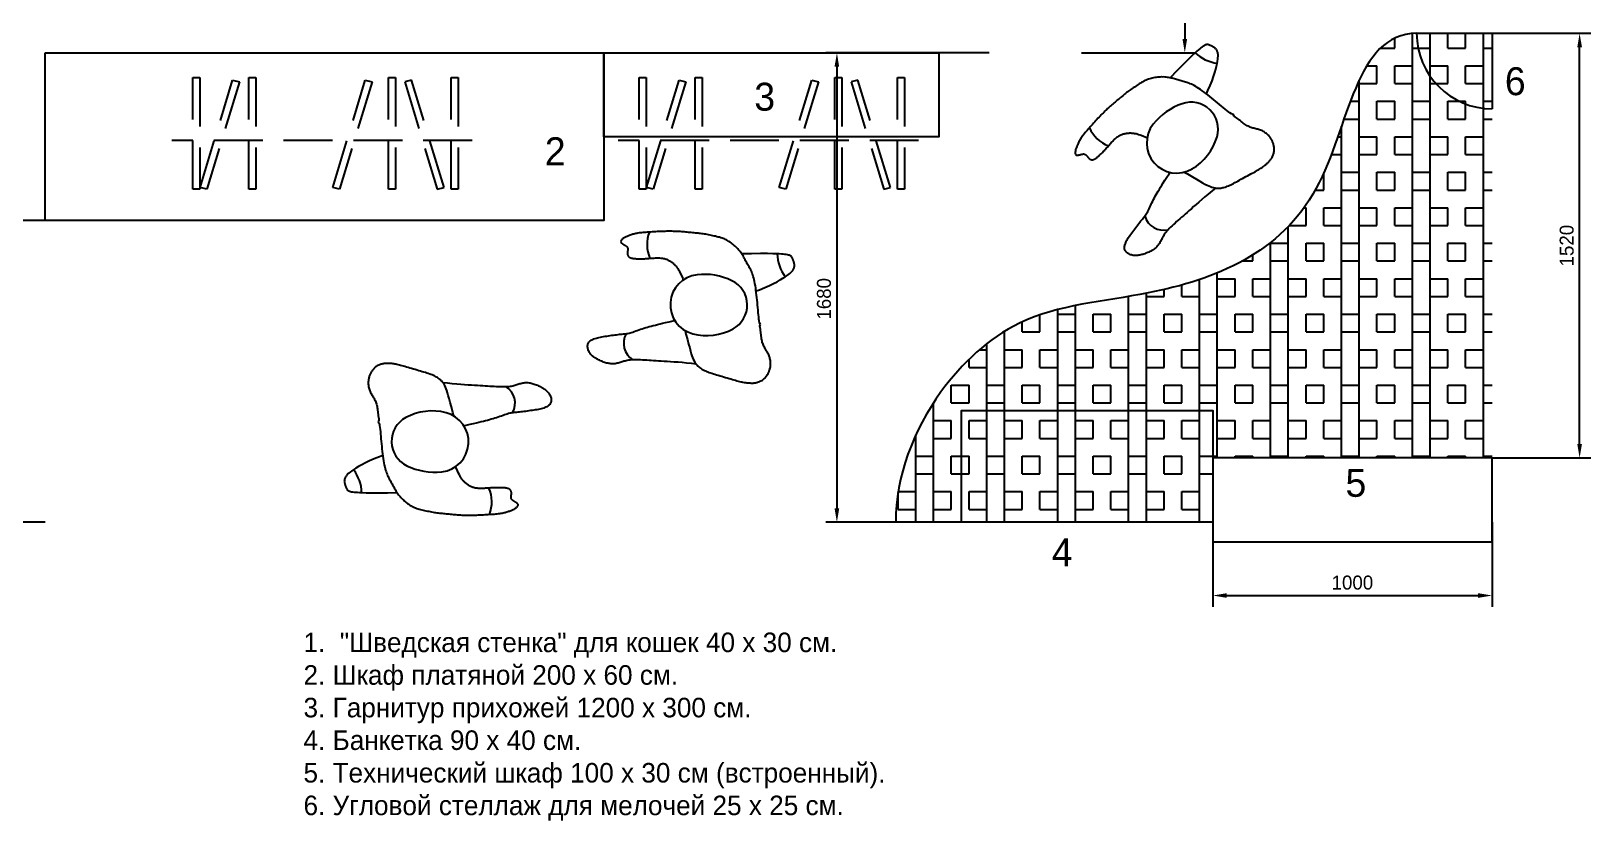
# Model space of a CAD drawing. Header units: millimetres. Extents: x -2161 to 29909, y 190 to 21725.
# Drawn here: x 8771 to 14355, y 7536 to 10348 of the extents above; entities that cross this region are included whole.
import ezdxf

# ---------------------------------------------------------------- set-up
doc = ezdxf.new("R2010")
doc.units = ezdxf.units.MM
doc.linetypes.add('MEDDASH', pattern=[0.25, 0.175, -0.075])
doc.layers.add('04 Мебель', color=5, linetype='Continuous')
doc.layers.add('08 Размеры', color=7, linetype='Continuous')
doc.styles.add('ATTR', font='romans.shx', dxfattribs={"width": 0.8, "height": 1.2})
doc.styles.get("Standard").update_dxf_attribs({"font": 'Ubuntu-R.ttf'})
doc.dimstyles.new('ISO-25', dxfattribs={"dimtxt": 2.5, "dimasz": 2.5, "dimexe": 1.25, "dimexo": 0.625, "dimtad": 1, "dimtxsty": 'Standard', "dimcen": 2.5, "dimadec": 0, "dimazin": 0, "dimtfac": 1, "dimtmove": 0, "dimatfit": 3, "dimfxl": 1, "dimarcsym": 0})

# ---------------------------------------------------------------- blocks, each defined once
blk = doc.blocks.new('A$C51B264FC')
at = {"color": 0, "linetype": 'MEDDASH'}
blk.add_line((1.075, 0.175), (0, 0.175), dxfattribs=at)
for points in [[(0.1, 0), (0.075, 0), (0.075, 0.4), (0.1, 0.4)], [(0.125, 0), (0.1009, 0.0065), (0.2173, 0.3911), (0.2415, 0.3847)], [(0.3, 0), (0.275, 0), (0.275, 0.4), (0.3, 0.4)], [(0.6, 0), (0.5759, 0.0065), (0.6923, 0.3911), (0.7165, 0.3847)], [(0.8, 0), (0.775, 0), (0.775, 0.4), (0.8, 0.4)], [(0.95, 0), (0.9741, 0.0065), (0.8577, 0.3911), (0.8335, 0.3847)], [(1.025, 0), (1, 0), (1, 0.4), (1.025, 0.4)]]:
    blk.add_lwpolyline(points, close=True, dxfattribs=at)
blk = doc.blocks.new('*D43')
at = {"layer": '08 Размеры', "color": 0, "lineweight": -2}
for p, q in [((8821.2, 9670.1), (8685.7, 9670.1)), ((8725.7, 9620.1), (8725.7, 8640.1)), ((8821.2, 8590.1), (8685.7, 8590.1))]:
    blk.add_line(p, q, dxfattribs=at)
at = {"layer": '08 Размеры', "color": 0}
for points in [[(8734.1, 9620.1), (8717.4, 9620.1), (8725.7, 9670.1)], [(8717.4, 8640.1), (8734.1, 8640.1), (8725.7, 8590.1)]]:
    blk.add_solid(points, dxfattribs=at)
at = {"layer": 'Defpoints', "color": 0}
for p in [(8821.2, 9670.1), (8725.7, 8590.1), (8821.2, 8590.1)]:
    blk.add_point(p, dxfattribs=at)
at = {"layer": '08 Размеры', "color": 0, "insert": (8679.6, 9130.1), "char_height": 50, "attachment_point": 5, "rotation": 90}
blk.add_mtext('1080', dxfattribs=at)
blk = doc.blocks.new('*D44')
at = {"layer": '08 Размеры', "color": 0, "lineweight": -2}
for p, q in [((12201.2, 10270.1), (11615.7, 10270.1)), ((11655.7, 10220.1), (11655.7, 8640.1)), ((12201.2, 8590.1), (11615.7, 8590.1))]:
    blk.add_line(p, q, dxfattribs=at)
at = {"layer": '08 Размеры', "color": 0}
for points in [[(11664, 10220.1), (11647.3, 10220.1), (11655.7, 10270.1)], [(11647.3, 8640.1), (11664, 8640.1), (11655.7, 8590.1)]]:
    blk.add_solid(points, dxfattribs=at)
at = {"layer": 'Defpoints', "color": 0}
for p in [(12201.2, 10270.1), (11655.7, 8590.1), (12201.2, 8590.1)]:
    blk.add_point(p, dxfattribs=at)
at = {"layer": '08 Размеры', "color": 0, "insert": (11609.6, 9389.8), "char_height": 50, "attachment_point": 5, "rotation": 90}
blk.add_mtext('1680', dxfattribs=at)
blk = doc.blocks.new('*D46')
at = {"layer": '08 Размеры', "color": 0, "lineweight": -2}
for p, q in [((14001.2, 10340.1), (14354.7, 10340.1)), ((14314.7, 8870.1), (14314.7, 10290.1)), ((14001.2, 8820.1), (14354.7, 8820.1))]:
    blk.add_line(p, q, dxfattribs=at)
at = {"layer": '08 Размеры', "color": 0}
for points in [[(14323.1, 10290.1), (14306.4, 10290.1), (14314.7, 10340.1)], [(14306.4, 8870.1), (14323.1, 8870.1), (14314.7, 8820.1)]]:
    blk.add_solid(points, dxfattribs=at)
at = {"layer": 'Defpoints', "color": 0}
for p in [(14001.2, 10340.1), (14314.7, 10340.1), (14001.2, 8820.1)]:
    blk.add_point(p, dxfattribs=at)
at = {"layer": '08 Размеры', "color": 0, "insert": (14268.6, 9580.1), "char_height": 50, "attachment_point": 5, "rotation": 90}
blk.add_mtext('1520', dxfattribs=at)
blk = doc.blocks.new('*D47')
at = {"layer": '08 Размеры', "color": 0, "lineweight": -2}
for p, q in [((14001.2, 8590.1), (14001.2, 8287.7)), ((13001.2, 8520.1), (13001.2, 8287.7)), ((13051.2, 8327.7), (13951.2, 8327.7))]:
    blk.add_line(p, q, dxfattribs=at)
at = {"layer": '08 Размеры', "color": 0}
for points in [[(13051.2, 8336.1), (13051.2, 8319.4), (13001.2, 8327.7)], [(13951.2, 8319.4), (13951.2, 8336.1), (14001.2, 8327.7)]]:
    blk.add_solid(points, dxfattribs=at)
at = {"layer": 'Defpoints', "color": 0}
for p in [(14001.2, 8590.1), (13001.2, 8520.1), (14001.2, 8327.7)]:
    blk.add_point(p, dxfattribs=at)
at = {"layer": '08 Размеры', "color": 0, "insert": (13501.2, 8373.8), "char_height": 50, "attachment_point": 5}
blk.add_mtext('1000', dxfattribs=at)
blk = doc.blocks.new('*D61')
at = {"layer": '08 Размеры', "color": 0, "lineweight": -2}
for p, q in [((12531.2, 13260.1), (12941.2, 13260.1)), ((12901.2, 13210.1), (12901.2, 10320.1)), ((12531.2, 10270.1), (12941.2, 10270.1))]:
    blk.add_line(p, q, dxfattribs=at)
at = {"layer": '08 Размеры', "color": 0}
for points in [[(12909.5, 13210.1), (12892.9, 13210.1), (12901.2, 13260.1)], [(12892.9, 10320.1), (12909.5, 10320.1), (12901.2, 10270.1)]]:
    blk.add_solid(points, dxfattribs=at)
at = {"layer": 'Defpoints', "color": 0}
for p in [(12531.2, 13260.1), (12531.2, 10270.1), (12901.2, 10270.1)]:
    blk.add_point(p, dxfattribs=at)
at = {"layer": '08 Размеры', "color": 0, "insert": (12855.1, 11765.1), "char_height": 50, "attachment_point": 5, "rotation": 90}
blk.add_mtext('2990', dxfattribs=at)
blk = doc.blocks.new('Person 10 Man Walking PV')
for p, q in [((-9.54, 9.44), (-9.55, 9.39)), ((-9.55, 9.39), (-9.54, 9.34)), ((-9.52, 9.5), (-9.54, 9.44)), ((-9.54, 9.34), (-9.53, 9.3)), ((-9.53, 9.3), (-9.5, 9.26)), ((-9.48, 9.55), (-9.52, 9.5)), ((-9.5, 9.26), (-9.46, 9.22)), ((-9.43, 9.61), (-9.48, 9.55)), ((-9.46, 9.22), (-9.42, 9.18)), ((-9.37, 9.67), (-9.43, 9.61)), ((-9.42, 9.18), (-9.38, 9.14)), ((-9.38, 9.14), (-9.33, 9.11)), ((-9.3, 9.74), (-9.37, 9.67)), ((-9.33, 9.11), (-9.28, 9.07)), ((-9.22, 9.8), (-9.3, 9.74)), ((-9.28, 9.07), (-9.23, 9.04)), ((-9.23, 9.04), (-9.18, 9.01)), ((-9.14, 9.86), (-9.22, 9.8)), ((-9.18, 9.01), (-9.13, 8.98)), ((-9.05, 9.92), (-9.14, 9.86)), ((-9.13, 8.98), (-9.07, 8.94)), ((-9.07, 8.94), (-9.02, 8.91)), ((-8.95, 9.97), (-9.05, 9.92)), ((-8.85, 10.02), (-8.95, 9.97)), ((-8.74, 10.07), (-8.85, 10.02)), ((-8.63, 10.12), (-8.74, 10.07)), ((-8.52, 10.17), (-8.63, 10.12)), ((-8.41, 10.21), (-8.52, 10.17)), ((-8.29, 10.26), (-8.41, 10.21)), ((-8.17, 10.3), (-8.29, 10.26)), ((-8.05, 10.34), (-8.17, 10.3)), ((-7.92, 10.38), (-8.05, 10.34)), ((-7.79, 10.42), (-7.92, 10.38)), ((-7.66, 10.45), (-7.79, 10.42)), ((-7.52, 10.49), (-7.66, 10.45)), ((-7.38, 10.52), (-7.52, 10.49)), ((-7.23, 10.55), (-7.38, 10.52)), ((-7.07, 10.58), (-7.23, 10.55)), ((-6.9, 10.61), (-7.07, 10.58)), ((-6.73, 10.63), (-6.9, 10.61)), ((-6.54, 10.65), (-6.73, 10.63)), ((-6.35, 10.67), (-6.54, 10.65)), ((-6.15, 10.69), (-6.35, 10.67)), ((-5.94, 10.7), (-6.15, 10.69)), ((-5.73, 10.72), (-5.94, 10.7)), ((-5.5, 10.73), (-5.73, 10.72)), ((-5.27, 10.75), (-5.5, 10.73)), ((-5.04, 10.76), (-5.27, 10.75)), ((-4.8, 10.78), (-5.04, 10.76)), ((-4.56, 10.79), (-4.8, 10.78)), ((-4.31, 10.8), (-4.56, 10.79)), ((-4.07, 10.81), (-4.31, 10.8)), ((-3.84, 10.82), (-4.07, 10.81)), ((-3.61, 10.83), (-3.84, 10.82)), ((-3.38, 10.84), (-3.61, 10.83)), ((-3.17, 10.84), (-3.38, 10.84)), ((-2.96, 10.85), (-3.17, 10.84)), ((-2.76, 10.85), (-2.96, 10.85)), ((-2.56, 10.85), (-2.76, 10.85)), ((-2.37, 10.85), (-2.56, 10.85)), ((-2.18, 10.85), (-2.37, 10.85)), ((-2, 10.84), (-2.18, 10.85)), ((-1.83, 10.84), (-2, 10.84)), ((-1.65, 10.83), (-1.83, 10.84)), ((-1.48, 10.83), (-1.65, 10.83)), ((-1.31, 10.82), (-1.48, 10.83)), ((-1.14, 10.81), (-1.31, 10.82)), ((-0.97, 10.8), (-1.14, 10.81)), ((-0.79, 10.79), (-0.97, 10.8)), ((-0.61, 10.77), (-0.79, 10.79)), ((-0.42, 10.76), (-0.61, 10.77)), ((-0.23, 10.74), (-0.42, 10.76)), ((-0.03, 10.72), (-0.23, 10.74)), ((0.17, 10.7), (-0.03, 10.72)), ((0.37, 10.68), (0.17, 10.7)), ((0.57, 10.66), (0.37, 10.68)), ((0.77, 10.64), (0.57, 10.66)), ((0.96, 10.62), (0.77, 10.64)), ((1.16, 10.6), (0.96, 10.62)), ((1.34, 10.58), (1.16, 10.6)), ((1.53, 10.57), (1.34, 10.58)), ((1.71, 10.55), (1.53, 10.57)), ((1.89, 10.53), (1.71, 10.55)), ((2.08, 10.5), (1.89, 10.53)), ((2.27, 10.49), (2.08, 10.5)), ((2.46, 10.45), (2.27, 10.49)), ((2.65, 10.42), (2.46, 10.45)), ((2.85, 10.38), (2.65, 10.42)), ((3.05, 10.34), (2.85, 10.38)), ((3.25, 10.3), (3.05, 10.34)), ((3.46, 10.26), (3.25, 10.3)), ((3.66, 10.22), (3.46, 10.26)), ((3.86, 10.17), (3.66, 10.22)), ((4.05, 10.13), (3.86, 10.17)), ((4.24, 10.08), (4.05, 10.13)), ((4.43, 10.03), (4.24, 10.08)), ((4.61, 9.99), (4.43, 10.03)), ((4.79, 9.93), (4.61, 9.99)), ((4.97, 9.88), (4.79, 9.93)), ((5.14, 9.82), (4.97, 9.88)), ((5.31, 9.75), (5.14, 9.82)), ((5.47, 9.67), (5.31, 9.75)), ((5.64, 9.59), (5.47, 9.67)), ((5.8, 9.5), (5.64, 9.59)), ((5.96, 9.4), (5.8, 9.5)), ((6.12, 9.3), (5.96, 9.4)), ((6.28, 9.19), (6.12, 9.3)), ((6.43, 9.07), (6.28, 9.19)), ((6.57, 8.96), (6.43, 9.07)), ((6.72, 8.84), (6.57, 8.96)), ((-9.02, 8.91), (-8.97, 8.88)), ((-8.97, 8.88), (-8.92, 8.85)), ((-8.92, 8.85), (-8.86, 8.81)), ((-8.86, 8.81), (-8.81, 8.78)), ((-8.81, 8.78), (-8.76, 8.74)), ((-8.76, 8.74), (-8.71, 8.7)), ((-8.71, 8.7), (-8.67, 8.66)), ((-8.67, 8.66), (-8.63, 8.61)), ((-8.63, 8.61), (-8.6, 8.56)), ((-8.6, 8.56), (-8.57, 8.51)), ((-8.57, 7.85), (-8.58, 7.8)), ((-8.58, 7.8), (-8.58, 7.74)), ((-8.58, 7.74), (-8.58, 7.69)), ((-8.58, 7.69), (-8.58, 7.64)), ((-8.58, 7.64), (-8.57, 7.58)), ((-8.57, 8.51), (-8.55, 8.46)), ((-8.56, 7.97), (-8.57, 7.91)), ((-8.57, 7.91), (-8.57, 7.85)), ((-8.57, 7.58), (-8.56, 7.53)), ((-8.55, 8.03), (-8.56, 7.97)), ((-8.56, 7.53), (-8.55, 7.48)), ((-8.55, 8.46), (-8.54, 8.4)), ((-8.54, 8.09), (-8.55, 8.03)), ((-8.55, 7.48), (-8.53, 7.43)), ((-8.54, 8.4), (-8.53, 8.34)), ((-8.53, 8.22), (-8.54, 8.15)), ((-8.54, 8.15), (-8.54, 8.09)), ((-8.53, 8.34), (-8.53, 8.28)), ((-8.53, 8.28), (-8.53, 8.22)), ((-8.53, 7.43), (-8.51, 7.38)), ((-8.51, 7.38), (-8.48, 7.33)), ((-8.48, 7.33), (-8.45, 7.28)), ((-8.45, 7.28), (-8.42, 7.24)), ((-8.42, 7.24), (-8.38, 7.2)), ((-8.38, 7.2), (-8.34, 7.17)), ((-8.34, 7.17), (-8.29, 7.13)), ((-8.29, 7.13), (-8.24, 7.1)), ((-8.24, 7.1), (-8.18, 7.09)), ((-8.18, 7.09), (-8.12, 7.05)), ((-8.12, 7.05), (-8.05, 7.03)), ((-8.05, 7.03), (-7.99, 7.02)), ((-7.99, 7.02), (-7.92, 7)), ((-7.92, 7), (-7.84, 6.99)), ((-7.84, 6.99), (-7.77, 6.97)), ((-7.77, 6.97), (-7.68, 6.96)), ((-7.68, 6.96), (-7.6, 6.95)), ((-7.6, 6.95), (-7.5, 6.95)), ((-7.5, 6.95), (-7.4, 6.94)), ((-7.4, 6.94), (-7.29, 6.93)), ((-7.29, 6.93), (-7.17, 6.93)), ((-7.17, 6.93), (-7.04, 6.93)), ((-7.04, 6.93), (-6.9, 6.92)), ((-6.9, 6.92), (-6.75, 6.92)), ((-6.75, 6.92), (-6.6, 6.92)), ((-6.6, 6.92), (-6.45, 6.92)), ((-6.45, 6.92), (-6.29, 6.93)), ((-6.29, 6.93), (-6.13, 6.93)), ((-6.13, 6.93), (-5.97, 6.94)), ((-5.97, 6.94), (-5.81, 6.95)), ((-5.81, 6.95), (-5.65, 6.96)), ((-5.65, 6.96), (-5.5, 6.97)), ((-5.5, 6.97), (-5.34, 6.98)), ((-5.34, 6.98), (-5.19, 6.99)), ((-5.19, 6.99), (-5.04, 7)), ((-5.04, 7), (-4.88, 7.01)), ((-4.88, 7.01), (-4.73, 7.02)), ((-4.73, 7.02), (-4.57, 7.03)), ((-4.57, 7.03), (-4.42, 7.03)), ((-4.42, 7.03), (-4.26, 7.03)), ((-4.26, 7.03), (-4.11, 7.03)), ((-4.11, 7.03), (-3.96, 7.03)), ((-3.96, 7.03), (-3.81, 7.02)), ((-3.81, 7.02), (-3.67, 7.01)), ((-3.67, 7.01), (-3.54, 6.99)), ((-3.54, 6.99), (-3.41, 6.97)), ((-3.41, 6.97), (-3.28, 6.94)), ((-3.28, 6.94), (-3.17, 6.91)), ((-3.17, 6.91), (-3.05, 6.88)), ((-3.05, 6.88), (-2.94, 6.84)), ((-2.94, 6.84), (-2.84, 6.79)), ((-2.84, 6.79), (-2.73, 6.74)), ((-2.73, 6.74), (-2.63, 6.69)), ((6.85, 8.71), (6.72, 8.84)), ((6.99, 8.59), (6.85, 8.71)), ((7.11, 8.46), (6.99, 8.59)), ((7.24, 8.34), (7.11, 8.46)), ((7.35, 8.2), (7.24, 8.34)), ((7.47, 8.07), (7.35, 8.2)), ((7.57, 7.94), (7.47, 8.07)), ((7.67, 7.8), (7.57, 7.94)), ((7.77, 7.66), (7.67, 7.8)), ((7.86, 7.51), (7.77, 7.66)), ((9.19, 7.64), (7.79, 7.63)), ((7.95, 7.37), (7.86, 7.51)), ((8.03, 7.22), (7.95, 7.37)), ((8.11, 7.07), (8.03, 7.22)), ((8.19, 6.93), (8.11, 7.07)), ((8.27, 6.78), (8.19, 6.93)), ((8.35, 6.64), (8.27, 6.78)), ((10.5, 7.65), (9.19, 7.64)), ((11.49, 7.65), (10.5, 7.65)), ((12.23, 7.64), (11.49, 7.65)), ((12.77, 7.63), (12.23, 7.64)), ((13.17, 7.61), (12.77, 7.63)), ((13.47, 7.58), (13.17, 7.61)), ((13.73, 7.56), (13.47, 7.58)), ((13.96, 7.54), (13.73, 7.56)), ((14.16, 7.51), (13.96, 7.54)), ((14.33, 7.49), (14.16, 7.51)), ((14.47, 7.45), (14.33, 7.49)), ((14.6, 7.42), (14.47, 7.45)), ((14.7, 7.38), (14.6, 7.42)), ((14.79, 7.33), (14.7, 7.38)), ((14.86, 7.28), (14.79, 7.33)), ((14.92, 7.22), (14.86, 7.28)), ((14.97, 7.16), (14.92, 7.22)), ((15.01, 7.09), (14.97, 7.16)), ((15.05, 7.02), (15.01, 7.09)), ((15.08, 6.94), (15.05, 7.02)), ((15.11, 6.86), (15.08, 6.94)), ((15.14, 6.78), (15.11, 6.86)), ((15.17, 6.69), (15.14, 6.78)), ((-2.63, 6.69), (-2.53, 6.63)), ((-2.53, 6.63), (-2.43, 6.57)), ((-2.43, 6.57), (-2.33, 6.5)), ((-2.33, 6.5), (-2.23, 6.43)), ((-2.23, 6.43), (-2.14, 6.36)), ((-2.14, 6.36), (-2.05, 6.29)), ((-2.05, 6.29), (-1.97, 6.21)), ((-1.97, 6.21), (-1.89, 6.14)), ((-1.89, 6.14), (-1.82, 6.07)), ((-1.82, 6.07), (-1.75, 6)), ((-1.75, 6), (-1.69, 5.93)), ((-1.69, 5.93), (-1.62, 5.85)), ((-1.62, 5.85), (-1.56, 5.77)), ((-1.56, 5.77), (-1.5, 5.69)), ((-1.5, 5.69), (-1.44, 5.61)), ((-1.44, 5.61), (-1.37, 5.51)), ((-1.37, 5.51), (-1.3, 5.41)), ((-1.3, 5.41), (-1.22, 5.28)), ((-1.22, 5.28), (-1.13, 5.1)), ((-1.13, 5.1), (-1.01, 4.86)), ((-1.01, 4.86), (-0.85, 4.52)), ((-0.85, 4.52), (-0.66, 4.08)), ((8.43, 6.49), (8.35, 6.64)), ((8.51, 6.35), (8.43, 6.49)), ((8.59, 6.21), (8.51, 6.35)), ((8.67, 6.07), (8.59, 6.21)), ((8.76, 5.92), (8.67, 6.07)), ((8.84, 5.78), (8.76, 5.92)), ((8.92, 5.63), (8.84, 5.78)), ((9, 5.48), (8.92, 5.63)), ((9.08, 5.32), (9, 5.48)), ((9.15, 5.15), (9.08, 5.32)), ((9.23, 4.98), (9.15, 5.15)), ((9.3, 4.8), (9.23, 4.98)), ((9.37, 4.6), (9.3, 4.8)), ((9.44, 4.39), (9.37, 4.6)), ((14.01, 4.33), (14.28, 4.52)), ((14.28, 4.52), (14.5, 4.68)), ((14.5, 4.68), (14.68, 4.82)), ((14.68, 4.82), (14.83, 4.95)), ((14.83, 4.95), (14.94, 5.06)), ((14.94, 5.06), (15.03, 5.16)), ((15.03, 5.16), (15.1, 5.25)), ((15.1, 5.25), (15.16, 5.35)), ((15.16, 5.35), (15.21, 5.44)), ((15.21, 6.61), (15.17, 6.69)), ((15.24, 6.52), (15.21, 6.61)), ((15.21, 5.44), (15.25, 5.53)), ((15.27, 6.43), (15.24, 6.52)), ((15.25, 5.53), (15.29, 5.62)), ((15.29, 6.34), (15.27, 6.43)), ((15.32, 6.25), (15.29, 6.34)), ((15.29, 5.62), (15.31, 5.71)), ((15.31, 5.71), (15.33, 5.8)), ((15.33, 6.16), (15.32, 6.25)), ((15.34, 6.07), (15.33, 6.16)), ((15.33, 5.8), (15.34, 5.89)), ((15.35, 5.98), (15.34, 6.07)), ((15.34, 5.89), (15.35, 5.98)), ((-0.66, 4.08), (-0.58, 3.89)), ((9.51, 4.16), (9.44, 4.39)), ((9.57, 3.91), (9.51, 4.16)), ((9.63, 3.65), (9.57, 3.91)), ((9.69, 3.36), (9.63, 3.65)), ((9.74, 3.06), (9.69, 3.36)), ((9.79, 2.74), (9.74, 3.06)), ((9.83, 2.41), (9.79, 2.74)), ((9.88, 2.07), (9.83, 2.41)), ((9.84, 2.32), (10.33, 2.49)), ((10.33, 2.49), (11.08, 2.79)), ((11.08, 2.79), (11.75, 3.08)), ((11.75, 3.08), (12.34, 3.36)), ((12.34, 3.36), (12.85, 3.63)), ((12.85, 3.63), (13.3, 3.89)), ((13.3, 3.89), (13.68, 4.12)), ((13.68, 4.12), (14.01, 4.33)), ((9.92, 1.72), (9.88, 2.07)), ((9.96, 1.36), (9.92, 1.72)), ((9.99, 1), (9.96, 1.36)), ((10.03, 0.64), (9.99, 1)), ((10.06, 0.28), (10.03, 0.64)), ((10.1, -0.08), (10.06, 0.28)), ((-3.54, -2.32), (-3.11, -2.23)), ((-3.11, -2.23), (-2.61, -2.12)), ((-2.61, -2.12), (-2.03, -1.99)), ((-2.03, -1.99), (-1.78, -1.94)), ((10.13, -0.43), (10.1, -0.08)), ((10.16, -0.77), (10.13, -0.43)), ((10.19, -1.1), (10.16, -0.77)), ((10.23, -1.41), (10.19, -1.1)), ((10.26, -1.71), (10.23, -1.41)), ((10.3, -1.98), (10.26, -1.71)), ((10.33, -2.24), (10.3, -1.98)), ((-13.21, -4.49), (-13.02, -4.44)), ((-13.02, -4.44), (-12.85, -4.39)), ((-12.85, -4.39), (-12.65, -4.34)), ((-12.65, -4.34), (-12.44, -4.3)), ((-12.44, -4.3), (-12.23, -4.25)), ((-12.23, -4.25), (-12, -4.21)), ((-12, -4.21), (-11.78, -4.18)), ((-11.78, -4.18), (-11.54, -4.14)), ((-11.54, -4.14), (-11.31, -4.11)), ((-11.31, -4.11), (-11.07, -4.07)), ((-11.07, -4.07), (-10.83, -4.04)), ((-10.83, -4.04), (-10.59, -4.01)), ((-10.59, -4.01), (-10.35, -3.98)), ((-10.35, -3.98), (-10.13, -3.95)), ((-10.13, -3.95), (-9.91, -3.93)), ((-9.91, -3.93), (-9.7, -3.9)), ((-9.7, -3.9), (-9.5, -3.88)), ((-9.5, -3.88), (-9.32, -3.87)), ((-9.32, -3.87), (-9.15, -3.85)), ((-9.15, -3.85), (-8.99, -3.83)), ((-8.99, -3.83), (-8.83, -3.81)), ((-8.83, -3.81), (-8.67, -3.79)), ((-8.67, -3.79), (-8.51, -3.76)), ((-8.51, -3.76), (-8.35, -3.73)), ((-8.35, -3.73), (-8.18, -3.68)), ((-8.18, -3.68), (-7.99, -3.63)), ((-7.99, -3.63), (-7.8, -3.57)), ((-7.8, -3.57), (-7.59, -3.5)), ((-7.59, -3.5), (-7.38, -3.42)), ((-7.38, -3.42), (-7.16, -3.34)), ((-7.16, -3.34), (-6.93, -3.26)), ((-6.93, -3.26), (-6.69, -3.18)), ((-6.69, -3.18), (-6.45, -3.1)), ((-6.45, -3.1), (-6.21, -3.02)), ((-6.21, -3.02), (-5.96, -2.94)), ((-5.96, -2.94), (-5.7, -2.87)), ((-5.7, -2.87), (-5.44, -2.79)), ((-5.44, -2.79), (-5.16, -2.72)), ((-5.16, -2.72), (-4.87, -2.65)), ((-4.87, -2.65), (-4.57, -2.57)), ((-4.57, -2.57), (-4.25, -2.49)), ((-4.25, -2.49), (-3.91, -2.41)), ((-3.91, -2.41), (-3.54, -2.32)), ((-0.33, -3.35), (-0.19, -3.87)), ((-0.19, -3.87), (0.02, -4.65)), ((10.48, -2.49), (10.33, -2.24)), ((10.4, -2.73), (10.48, -2.49)), ((10.43, -2.95), (10.4, -2.73)), ((10.46, -3.17), (10.43, -2.95)), ((10.49, -3.38), (10.46, -3.17)), ((10.52, -3.59), (10.49, -3.38)), ((10.54, -3.79), (10.52, -3.59)), ((10.56, -3.98), (10.54, -3.79)), ((10.58, -4.17), (10.56, -3.98)), ((10.61, -4.35), (10.58, -4.17)), ((10.64, -4.53), (10.61, -4.35)), ((-14.28, -5.55), (-14.27, -5.44)), ((-14.28, -5.67), (-14.28, -5.55)), ((-14.27, -5.79), (-14.28, -5.67)), ((-14.27, -5.44), (-14.24, -5.32)), ((-14.25, -5.91), (-14.27, -5.79)), ((-14.22, -6.03), (-14.25, -5.91)), ((-14.24, -5.32), (-14.2, -5.21)), ((-14.18, -6.15), (-14.22, -6.03)), ((-14.2, -5.21), (-14.15, -5.11)), ((-14.13, -6.27), (-14.18, -6.15)), ((-14.15, -5.11), (-14.08, -5.01)), ((-14.07, -6.39), (-14.13, -6.27)), ((-14.08, -5.01), (-14, -4.92)), ((-14, -6.5), (-14.07, -6.39)), ((-14, -4.92), (-13.9, -4.84)), ((-13.93, -6.61), (-14, -6.5)), ((-13.85, -6.72), (-13.93, -6.61)), ((-13.9, -4.84), (-13.79, -4.76)), ((-13.79, -4.76), (-13.66, -4.68)), ((-13.66, -4.68), (-13.52, -4.62)), ((-13.52, -4.62), (-13.37, -4.55)), ((-13.37, -4.55), (-13.21, -4.49)), ((0.02, -4.65), (0.19, -5.3)), ((0.19, -5.3), (0.34, -5.84)), ((0.34, -5.84), (0.46, -6.29)), ((0.46, -6.29), (0.56, -6.67)), ((0.56, -6.67), (0.66, -6.98)), ((10.67, -4.7), (10.64, -4.53)), ((10.7, -4.86), (10.67, -4.7)), ((10.74, -5.02), (10.7, -4.86)), ((10.79, -5.17), (10.74, -5.02)), ((10.84, -5.31), (10.79, -5.17)), ((10.9, -5.45), (10.84, -5.31)), ((10.95, -5.58), (10.9, -5.45)), ((11.02, -5.71), (10.95, -5.58)), ((11.09, -5.84), (11.02, -5.71)), ((11.16, -5.96), (11.09, -5.84)), ((11.23, -6.09), (11.16, -5.96)), ((11.3, -6.21), (11.23, -6.09)), ((11.38, -6.33), (11.3, -6.21)), ((11.45, -6.46), (11.38, -6.33)), ((11.52, -6.58), (11.45, -6.46)), ((11.59, -6.71), (11.52, -6.58)), ((-13.76, -6.82), (-13.85, -6.72)), ((-13.67, -6.91), (-13.76, -6.82)), ((-13.57, -7.01), (-13.67, -6.91)), ((-13.46, -7.09), (-13.57, -7.01)), ((-13.35, -7.17), (-13.46, -7.09)), ((-13.24, -7.25), (-13.35, -7.17)), ((-13.12, -7.33), (-13.24, -7.25)), ((-12.99, -7.4), (-13.12, -7.33)), ((-12.86, -7.47), (-12.99, -7.4)), ((-12.73, -7.55), (-12.86, -7.47)), ((-12.59, -7.62), (-12.73, -7.55)), ((-12.44, -7.68), (-12.59, -7.62)), ((-12.3, -7.75), (-12.44, -7.68)), ((-12.15, -7.81), (-12.3, -7.75)), ((-12, -7.87), (-12.15, -7.81)), ((-11.85, -7.92), (-12, -7.87)), ((-11.7, -7.97), (-11.85, -7.92)), ((-11.55, -8.01), (-11.7, -7.97)), ((-11.4, -8.05), (-11.55, -8.01)), ((-11.25, -8.08), (-11.4, -8.05)), ((-11.1, -8.1), (-11.25, -8.08)), ((-10.95, -8.12), (-11.1, -8.1)), ((-10.8, -8.13), (-10.95, -8.12)), ((-10.65, -8.13), (-10.8, -8.13)), ((-10.5, -8.12), (-10.65, -8.13)), ((-10.35, -8.11), (-10.5, -8.12)), ((-10.21, -8.08), (-10.35, -8.11)), ((-10.06, -8.05), (-10.21, -8.08)), ((-9.92, -8.02), (-10.06, -8.05)), ((-9.77, -7.98), (-9.92, -8.02)), ((-9.63, -7.94), (-9.77, -7.98)), ((-9.49, -7.89), (-9.63, -7.94)), ((-9.35, -7.85), (-9.49, -7.89)), ((-9.21, -7.8), (-9.35, -7.85)), ((-9.07, -7.76), (-9.21, -7.8)), ((-8.92, -7.72), (-9.07, -7.76)), ((-8.77, -7.68), (-8.92, -7.72)), ((-8.6, -7.64), (-8.77, -7.68)), ((-8.43, -7.61), (-8.6, -7.64)), ((-8.24, -7.58), (-8.43, -7.61)), ((-8.03, -7.57), (-8.24, -7.58)), ((-7.8, -7.55), (-8.03, -7.57)), ((-7.55, -7.55), (-7.8, -7.55)), ((-7.29, -7.55), (-7.55, -7.55)), ((-7.01, -7.56), (-7.29, -7.55)), ((-6.72, -7.57), (-7.01, -7.56)), ((-6.42, -7.58), (-6.72, -7.57)), ((-6.11, -7.6), (-6.42, -7.58)), ((-5.8, -7.62), (-6.11, -7.6)), ((-5.48, -7.64), (-5.8, -7.62)), ((-5.16, -7.66), (-5.48, -7.64)), ((-4.82, -7.68), (-5.16, -7.66)), ((-4.48, -7.7), (-4.82, -7.68)), ((-4.11, -7.72), (-4.48, -7.7)), ((-3.73, -7.75), (-4.11, -7.72)), ((-3.31, -7.78), (-3.73, -7.75)), ((-2.87, -7.8), (-3.31, -7.78)), ((-2.4, -7.83), (-2.87, -7.8)), ((-1.88, -7.87), (-2.4, -7.83)), ((-1.33, -7.9), (-1.88, -7.87)), ((-0.74, -7.95), (-1.33, -7.9)), ((-0.11, -8.01), (-0.74, -7.95)), ((0.58, -8.08), (-0.11, -8.01)), ((1.27, -8.16), (0.58, -8.08)), ((0.66, -6.98), (0.76, -7.24)), ((0.76, -7.24), (0.86, -7.48)), ((0.86, -7.48), (0.96, -7.69)), ((0.96, -7.69), (1.06, -7.88)), ((1.06, -7.88), (1.17, -8.04)), ((1.17, -8.04), (1.29, -8.19)), ((1.29, -8.19), (1.4, -8.32)), ((1.4, -8.32), (1.52, -8.44)), ((1.52, -8.44), (1.64, -8.55)), ((1.64, -8.55), (1.76, -8.66)), ((1.76, -8.66), (1.89, -8.75)), ((1.89, -8.75), (2.02, -8.84)), ((2.02, -8.84), (2.15, -8.92)), ((2.15, -8.92), (2.29, -9)), ((11.65, -6.84), (11.59, -6.71)), ((11.71, -6.97), (11.65, -6.84)), ((11.76, -7.1), (11.71, -6.97)), ((11.8, -7.24), (11.76, -7.1)), ((11.78, -9.03), (11.81, -8.93)), ((11.84, -7.38), (11.8, -7.24)), ((11.81, -8.93), (11.84, -8.82)), ((11.87, -7.51), (11.84, -7.38)), ((11.84, -8.82), (11.86, -8.72)), ((11.86, -8.72), (11.89, -8.61)), ((11.89, -7.65), (11.87, -7.51)), ((11.91, -7.78), (11.89, -7.65)), ((11.89, -8.61), (11.9, -8.51)), ((11.9, -8.51), (11.91, -8.4)), ((11.92, -7.91), (11.91, -7.78)), ((11.91, -8.4), (11.92, -8.28)), ((11.92, -8.04), (11.92, -7.91)), ((11.92, -8.16), (11.92, -8.04)), ((11.92, -8.28), (11.92, -8.16)), ((2.29, -9), (2.44, -9.08)), ((2.44, -9.08), (2.6, -9.15)), ((2.6, -9.15), (2.76, -9.22)), ((2.76, -9.22), (2.94, -9.29)), ((2.94, -9.29), (3.12, -9.35)), ((3.12, -9.35), (3.32, -9.42)), ((3.32, -9.42), (3.52, -9.48)), ((3.52, -9.48), (3.74, -9.55)), ((3.74, -9.55), (3.96, -9.62)), ((3.96, -9.62), (4.19, -9.68)), ((4.19, -9.68), (4.44, -9.75)), ((4.44, -9.75), (4.69, -9.83)), ((4.69, -9.83), (4.94, -9.9)), ((4.94, -9.9), (5.2, -9.98)), ((5.2, -9.98), (5.46, -10.06)), ((5.46, -10.06), (5.72, -10.13)), ((5.72, -10.13), (5.97, -10.21)), ((5.97, -10.21), (6.22, -10.28)), ((6.22, -10.28), (6.45, -10.35)), ((6.45, -10.35), (6.68, -10.42)), ((6.68, -10.42), (6.89, -10.48)), ((6.89, -10.48), (7.09, -10.54)), ((7.09, -10.54), (7.29, -10.59)), ((7.29, -10.59), (7.47, -10.64)), ((7.47, -10.64), (7.64, -10.68)), ((7.64, -10.68), (7.81, -10.72)), ((7.81, -10.72), (7.97, -10.75)), ((7.97, -10.75), (8.12, -10.78)), ((8.12, -10.78), (8.26, -10.8)), ((8.26, -10.8), (8.4, -10.82)), ((8.4, -10.82), (8.54, -10.84)), ((8.54, -10.84), (8.67, -10.85)), ((8.67, -10.85), (8.79, -10.85)), ((8.79, -10.85), (8.9, -10.86)), ((8.9, -10.86), (9.02, -10.86)), ((9.02, -10.86), (9.12, -10.87)), ((9.12, -10.87), (9.23, -10.87)), ((9.23, -10.87), (9.33, -10.87)), ((9.33, -10.87), (9.43, -10.87)), ((9.43, -10.87), (9.53, -10.86)), ((9.53, -10.86), (9.63, -10.85)), ((9.63, -10.85), (9.74, -10.83)), ((9.74, -10.83), (9.84, -10.81)), ((9.84, -10.81), (9.96, -10.79)), ((9.96, -10.79), (10.07, -10.76)), ((10.07, -10.76), (10.19, -10.72)), ((10.19, -10.72), (10.31, -10.68)), ((10.31, -10.68), (10.43, -10.63)), ((10.43, -10.63), (10.54, -10.57)), ((10.54, -10.57), (10.65, -10.51)), ((10.65, -10.51), (10.76, -10.44)), ((10.76, -10.44), (10.87, -10.37)), ((10.87, -10.37), (10.96, -10.28)), ((10.96, -10.28), (11.06, -10.2)), ((11.06, -10.2), (11.14, -10.11)), ((11.14, -10.11), (11.22, -10.02)), ((11.22, -10.02), (11.3, -9.92)), ((11.3, -9.92), (11.37, -9.82)), ((11.37, -9.82), (11.44, -9.72)), ((11.44, -9.72), (11.5, -9.63)), ((11.5, -9.63), (11.56, -9.53)), ((11.56, -9.53), (11.61, -9.43)), ((11.61, -9.43), (11.66, -9.33)), ((11.66, -9.33), (11.7, -9.23)), ((11.7, -9.23), (11.74, -9.13)), ((11.74, -9.13), (11.78, -9.03))]:
    blk.add_line(p, q)
for centre, radius, start, end in [((-0.83, 8.95), 4.94, 158.8156, 203.5264), ((18.29, 7.7), 5.42, 180.7937, 218.1712), ((1.87, 0.35), 4.31, 96.3389, 255.3837), ((2.41, -4.47), 9.16, 64.202, 96.3389), ((4.71, 0.29), 3.87, 298.5092, 64.202), ((-6.3, -5.17), 2.81, 150.9608, 238.1825), ((2.78, 3.84), 7.91, 255.3837, 298.5092)]:
    blk.add_arc(centre, radius, start, end)
at = {"style": 'ATTR', "width": 0.8, "flags": 9}
blk.add_attdef('ESTCODE', (0, 0), '', height=0.00593, dxfattribs=at)

msp = doc.modelspace()

# ---------------------------------------------------------------- hatches: boundary and pattern name
h = msp.add_hatch()
h.set_pattern_fill('BOX', color=256, scale=10, style=0)
edge = h.paths.add_edge_path()
edge.add_line((14001.234, 8820.115), (14001.234, 8840.115))
edge.add_line((14001.234, 8840.115), (14001.234, 9840.115))
edge.add_line((14001.234, 9840.115), (14001.234, 10340.115))
edge.add_line((14001.234, 10340.115), (13731.234, 10340.115))
edge.add_spline(control_points=[(13731.234, 10340.115), (13510.914, 10340.115), (13466.271, 9640.783), (12851.958, 9394.47), (12321.242, 9361.681), (11976.506, 9042.961), (11866.115, 8754.667), (11866.115, 8590.115)], knot_values=[0, 0, 0, 0, 660.9617138, 1369.51579209, 1843.38567438, 2216.58397371, 2710.23778804, 2710.23778804, 2710.23778804, 2710.23778804], degree=3, periodic=0)
edge.add_line((11866.115, 8590.115), (13001.234, 8590.115))
edge.add_line((13001.234, 8590.115), (13001.234, 8820.115))
edge.add_line((13001.234, 8820.115), (14001.234, 8820.115))

# ---------------------------------------------------------------- linework, layer by layer
at = {"start_tangent": (-1, 0), "end_tangent": (0, -1)}
msp.add_spline([(13731.234, 10340.115), (13371.915, 9785.354), (12770.392, 9410.896), (12309.174, 9302.128), (12028.33, 9056.356), (11866.115, 8590.115)], degree=3, dxfattribs=at)
at = {"layer": '04 Мебель'}
for p, q in [((13731.234, 10340.115), (14001.234, 10340.115)), ((14001.234, 10340.115), (14001.234, 10070.115))]:
    msp.add_line(p, q, dxfattribs=at)
for points in [[(8821.234, 10270.115), (10821.234, 10270.115), (10821.234, 9670.115), (8821.234, 9670.115)], [(10821.234, 9970.115), (10821.234, 10270.115), (12021.234, 10270.115), (12021.234, 9970.115)], [(12101.234, 8590.115), (12101.234, 8990.115), (13001.234, 8990.115), (13001.234, 8590.115)], [(14001.234, 8520.115), (14001.234, 8820.115), (13001.234, 8820.115), (13001.234, 8520.115)]]:
    msp.add_lwpolyline(points, close=True, dxfattribs=at)
msp.add_arc((14001.234, 10340.115), 270, 180, 270, dxfattribs=at)

# ---------------------------------------------------------------- block references
at = {"xscale": 24.9999999996362, "yscale": 24.9999999996362, "zscale": 24.9999999996362}
for p, rotation in [((12845.676, 9908.272), 44.99999999999999), ((10276.007, 8886.672), 180)]:
    msp.add_blockref('Person 10 Man Walking PV', p, dxfattribs=dict(at, rotation=rotation))
msp.add_blockref('Person 10 Man Walking PV', (11120.201, 9360.146), dxfattribs=at)
at = {"layer": '04 Мебель', "xscale": 1000, "yscale": 1000, "zscale": 1000}
for p in [(9275.094, 9781.762), (10873.213, 9781.762)]:
    msp.add_blockref('A$C51B264FC', p, dxfattribs=at)

# ---------------------------------------------------------------- texts
at = {"linetype": 'Continuous'}
for s, p in [('6', (14047.051, 10118.559)), ('3', (11359.941, 10063.154)), ('2', (10610.178, 9867.903)), ('5', (13476.46, 8681.068)), ('4', (12425.009, 8432.521))]:
    msp.add_text(s, height=100, dxfattribs=at).set_placement(p)
at = {"insert": (9746.202, 8195.096), "char_height": 70, "width": 2318.60368, "attachment_point": 1}
msp.add_mtext('{1.  "Шведская стенка" для кошек 40 х 30 см.\\P2. Шкаф платяной 200 х 60 см.\\P3. Гарнитур прихожей 1200 х 300 см.\\P4. Банкетка 90 х 40 см.\\P5. Технический шкаф 100 х 30 см (встроенный).\\P6. Угловой стеллаж для мелочей 25 х 25 см.\\P\\PВозле входной двери устраивается понижение пола, напольное покрытие - плитка с нескользкой поверхностью (заштриховано).}', dxfattribs=at)

# ---------------------------------------------------------------- dimensions: what is measured, and where the dimension line sits
at = {"layer": '08 Размеры'}
dim = msp.add_linear_dim(base=(12901.203, 10270.115), p1=(12531.234, 13260.115), p2=(12531.234, 10270.115), angle=90, dimstyle='ISO-25', override={"dimtxt": 50, "dimasz": 50, "dimexe": 40, "dimexo": 0, "dimgap": 20}, dxfattribs=at)
dim.commit()
dim.dimension.update_dxf_attribs({"geometry": '*D61', "text_midpoint": (12855.085, 11765.115)})
for base, p1, p2, picture, middle in [((14314.743, 10340.115), (14001.234, 8820.115), (14001.234, 10340.115), '*D46', (14314.743, 9580.115)), ((11655.677, 8590.115), (12201.234, 10270.115), (12201.234, 8590.115), '*D44', (11655.677, 9389.829)), ((8725.734, 8590.115), (8821.234, 9670.115), (8821.234, 8590.115), '*D43', (8725.734, 9130.115))]:
    dim = msp.add_linear_dim(base=base, p1=p1, p2=p2, angle=90, dimstyle='ISO-25', override={"dimtxt": 50, "dimasz": 50, "dimexe": 40, "dimexo": 0, "dimgap": 20}, dxfattribs=at)
    dim.commit()
    dim.dimension.update_dxf_attribs({"geometry": picture, "text_midpoint": middle, "dimtype": 160})
dim = msp.add_linear_dim(base=(14001.234, 8327.721), p1=(13001.234, 8520.115), p2=(14001.234, 8590.115), dimstyle='ISO-25', override={"dimtxt": 50, "dimasz": 50, "dimexe": 40, "dimexo": 0, "dimgap": 20}, dxfattribs=at)
dim.commit()
dim.dimension.update_dxf_attribs({"geometry": '*D47', "text_midpoint": (13501.234, 8373.839)})

doc.saveas('drawing.dxf')
